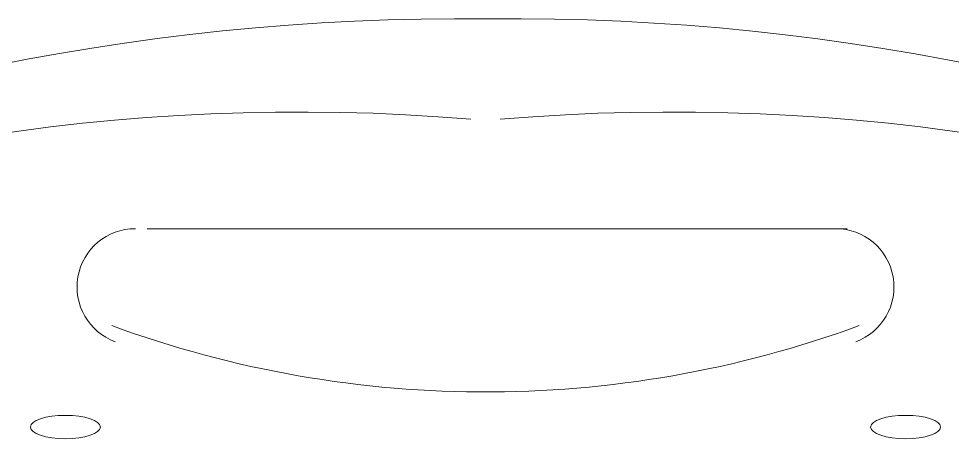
# Model space of a CAD drawing. Header units: metres. Extents: x 29 to 86.9, y -23.2 to 39.7.
# Drawn here: x 75.0372 to 75.1351, y -16.9928 to -16.9476 of the extents above; entities that cross this region are included whole.
import ezdxf

# ---------------------------------------------------------------- set-up
doc = ezdxf.new("R2010")
doc.units = ezdxf.units.M
doc.header["$LTSCALE"] = 100
doc.layers.get('0').update_dxf_attribs({"color": 254})
doc.layers.add('Arqui', color=8, linetype='Continuous', lineweight=0)

# ---------------------------------------------------------------- blocks, each defined once
blk = doc.blocks.new('A$C9582355f')
at = {"layer": 'Arqui'}
blk.add_lwpolyline([(46.2961920827816, 6.126214199186052, 0.2278580694965935), (46.10374057980556, 6.21636923779397, 0.2278580694965727), (45.9108077827496, 6.126214199186052)], format="xyb", dxfattribs=at)
blk.add_lwpolyline([(46.14140673276557, 6.194373511394133), (46.10472273276554, 6.194373511394133), (46.06803873276561, 6.194373511394133)], dxfattribs=at)
for centre, radius, start, end in [((46.08393511219271, 5.990165961093226), 0.2164355538806686, 85.22093858791384, 142.1850642863625), ((46.1230647533385, 5.990165961093226), 0.2164355538805725, 37.81493571360889, 94.77906141209886), ((46.06681592329727, 6.188259531652875), 0.006113979741153357, 89.99991126993625, 249.851353060861), ((46.140183963482, 6.188259492230372), 0.006113965717077191, 290.1486469156175, 90.00008870708314), ((46.10349998313899, 6.290974912192723), 0.1137206110513714, 249.8565836853952, 270.2746375754674), ((46.10349988239176, 6.290974912195907), 0.113720611054238, 269.725362424741, 290.1434163142933)]:
    blk.add_arc(centre, radius, start, end, dxfattribs=at)
for points in [[(46.0594791327656, 6.174808711394235), (46.05745312435755, 6.174808711394235), (46.05581073276556, 6.174261239378211), (46.05581073276556, 6.173585911394184)], [(46.06314753276553, 6.173585911394184), (46.06314753276553, 6.174261239378211), (46.06150514117354, 6.174808711394235), (46.0594791327656, 6.174808711394235)], [(46.1475207327656, 6.174808711394235), (46.14549472435755, 6.174808711394235), (46.14385233276556, 6.174261239378211), (46.14385233276556, 6.173585911394184)], [(46.15118913276552, 6.173585911394184), (46.15118913276552, 6.174261239378211), (46.14954674117354, 6.174808711394235), (46.1475207327656, 6.174808711394235)], [(46.05581073276556, 6.173585911394184), (46.05581073276556, 6.172910583410157), (46.05745312435755, 6.172363111394134), (46.0594791327656, 6.172363111394134)], [(46.0594791327656, 6.172363111394134), (46.06150514117354, 6.172363111394134), (46.06314753276553, 6.172910583410157), (46.06314753276553, 6.173585911394184)], [(46.14385233276556, 6.173585911394184), (46.14385233276556, 6.172910583410157), (46.14549472435755, 6.172363111394134), (46.1475207327656, 6.172363111394134)], [(46.1475207327656, 6.172363111394134), (46.14954674117354, 6.172363111394134), (46.15118913276552, 6.172910583410157), (46.15118913276552, 6.173585911394184)]]:
    blk.add_open_spline(points, degree=3, dxfattribs=at)

msp = doc.modelspace()

# ---------------------------------------------------------------- block references
msp.add_blockref('A$C9582355f', (28.98266172889876, -23.16396569870889))

doc.saveas('drawing.dxf')
